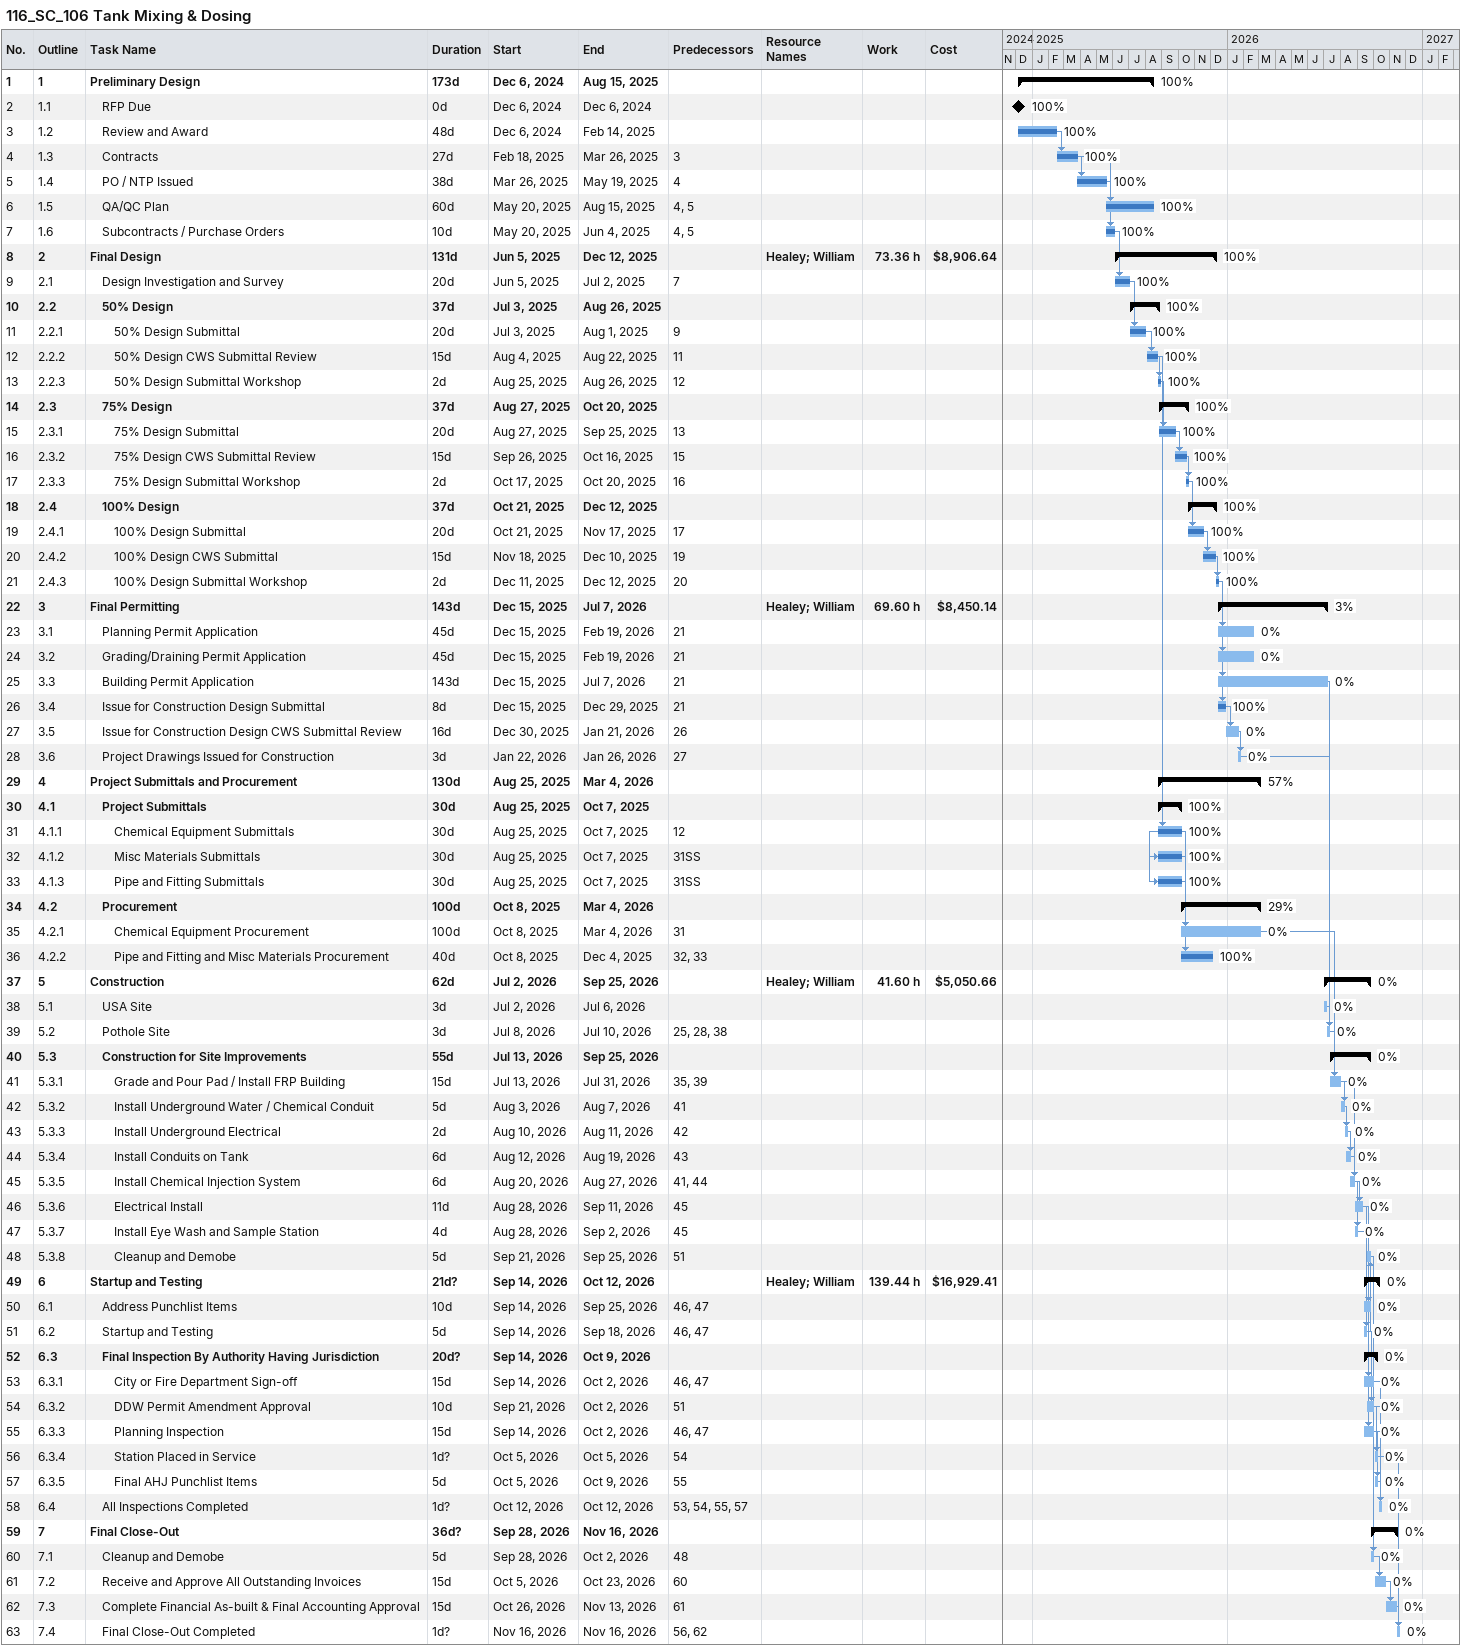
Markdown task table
116_SC_106 Tank Mixing & Dosing

| ID | WBS | Task | Duration | Start | Finish | Predecessors | Resources | % complete | Work (h) | Cost ($) |
|---|---|---|---|---|---|---|---|---|---|---|
| 1 | 1 | **Preliminary Design** | 173d | 2024-12-06 | 2025-08-15 |  |  | 100 |  |  |
| 2 | 1.1 | RFP Due | 0d | 2024-12-06 | 2024-12-06 |  |  | 100 |  |  |
| 3 | 1.2 | Review and Award | 48d | 2024-12-06 | 2025-02-14 |  |  | 100 |  |  |
| 4 | 1.3 | Contracts | 27d | 2025-02-18 | 2025-03-26 | 3 |  | 100 |  |  |
| 5 | 1.4 | PO / NTP Issued | 38d | 2025-03-26 | 2025-05-19 | 4 |  | 100 |  |  |
| 6 | 1.5 | QA/QC Plan | 60d | 2025-05-20 | 2025-08-15 | 4, 5 |  | 100 |  |  |
| 7 | 1.6 | Subcontracts / Purchase Orders | 10d | 2025-05-20 | 2025-06-04 | 4, 5 |  | 100 |  |  |
| 8 | 2 | **Final Design** | 131d | 2025-06-05 | 2025-12-12 |  | Healey; William | 100 | 73.36 | 8906.64 |
| 9 | 2.1 | Design Investigation and Survey | 20d | 2025-06-05 | 2025-07-02 | 7 |  | 100 |  |  |
| 10 | 2.2 | **50% Design** | 37d | 2025-07-03 | 2025-08-26 |  |  | 100 |  |  |
| 11 | 2.2.1 | 50% Design Submittal | 20d | 2025-07-03 | 2025-08-01 | 9 |  | 100 |  |  |
| 12 | 2.2.2 | 50% Design CWS Submittal Review | 15d | 2025-08-04 | 2025-08-22 | 11 |  | 100 |  |  |
| 13 | 2.2.3 | 50% Design Submittal Workshop | 2d | 2025-08-25 | 2025-08-26 | 12 |  | 100 |  |  |
| 14 | 2.3 | **75% Design** | 37d | 2025-08-27 | 2025-10-20 |  |  | 100 |  |  |
| 15 | 2.3.1 | 75% Design Submittal | 20d | 2025-08-27 | 2025-09-25 | 13 |  | 100 |  |  |
| 16 | 2.3.2 | 75% Design CWS Submittal Review | 15d | 2025-09-26 | 2025-10-16 | 15 |  | 100 |  |  |
| 17 | 2.3.3 | 75% Design Submittal Workshop | 2d | 2025-10-17 | 2025-10-20 | 16 |  | 100 |  |  |
| 18 | 2.4 | **100% Design** | 37d | 2025-10-21 | 2025-12-12 |  |  | 100 |  |  |
| 19 | 2.4.1 | 100% Design Submittal | 20d | 2025-10-21 | 2025-11-17 | 17 |  | 100 |  |  |
| 20 | 2.4.2 | 100% Design CWS Submittal | 15d | 2025-11-18 | 2025-12-10 | 19 |  | 100 |  |  |
| 21 | 2.4.3 | 100% Design Submittal Workshop | 2d | 2025-12-11 | 2025-12-12 | 20 |  | 100 |  |  |
| 22 | 3 | **Final Permitting** | 143d | 2025-12-15 | 2026-07-07 |  | Healey; William | 3 | 69.60 | 8450.14 |
| 23 | 3.1 | Planning Permit Application | 45d | 2025-12-15 | 2026-02-19 | 21 |  | 0 |  |  |
| 24 | 3.2 | Grading/Draining Permit Application | 45d | 2025-12-15 | 2026-02-19 | 21 |  | 0 |  |  |
| 25 | 3.3 | Building Permit Application | 143d | 2025-12-15 | 2026-07-07 | 21 |  | 0 |  |  |
| 26 | 3.4 | Issue for Construction Design Submittal | 8d | 2025-12-15 | 2025-12-29 | 21 |  | 100 |  |  |
| 27 | 3.5 | Issue for Construction Design CWS Submittal Review | 16d | 2025-12-30 | 2026-01-21 | 26 |  | 0 |  |  |
| 28 | 3.6 | Project Drawings Issued for Construction | 3d | 2026-01-22 | 2026-01-26 | 27 |  | 0 |  |  |
| 29 | 4 | **Project Submittals and Procurement** | 130d | 2025-08-25 | 2026-03-04 |  |  | 57 |  |  |
| 30 | 4.1 | **Project Submittals** | 30d | 2025-08-25 | 2025-10-07 |  |  | 100 |  |  |
| 31 | 4.1.1 | Chemical Equipment Submittals | 30d | 2025-08-25 | 2025-10-07 | 12 |  | 100 |  |  |
| 32 | 4.1.2 | Misc Materials Submittals | 30d | 2025-08-25 | 2025-10-07 | 31SS |  | 100 |  |  |
| 33 | 4.1.3 | Pipe and Fitting Submittals | 30d | 2025-08-25 | 2025-10-07 | 31SS |  | 100 |  |  |
| 34 | 4.2 | **Procurement** | 100d | 2025-10-08 | 2026-03-04 |  |  | 29 |  |  |
| 35 | 4.2.1 | Chemical Equipment Procurement | 100d | 2025-10-08 | 2026-03-04 | 31 |  | 0 |  |  |
| 36 | 4.2.2 | Pipe and Fitting and Misc Materials Procurement | 40d | 2025-10-08 | 2025-12-04 | 32, 33 |  | 100 |  |  |
| 37 | 5 | **Construction** | 62d | 2026-07-02 | 2026-09-25 |  | Healey; William | 0 | 41.60 | 5050.66 |
| 38 | 5.1 | USA Site | 3d | 2026-07-02 | 2026-07-06 |  |  | 0 |  |  |
| 39 | 5.2 | Pothole Site | 3d | 2026-07-08 | 2026-07-10 | 25, 28, 38 |  | 0 |  |  |
| 40 | 5.3 | **Construction for Site Improvements** | 55d | 2026-07-13 | 2026-09-25 |  |  | 0 |  |  |
| 41 | 5.3.1 | Grade and Pour Pad / Install FRP Building | 15d | 2026-07-13 | 2026-07-31 | 35, 39 |  | 0 |  |  |
| 42 | 5.3.2 | Install Underground Water / Chemical Conduit | 5d | 2026-08-03 | 2026-08-07 | 41 |  | 0 |  |  |
| 43 | 5.3.3 | Install Underground Electrical | 2d | 2026-08-10 | 2026-08-11 | 42 |  | 0 |  |  |
| 44 | 5.3.4 | Install Conduits on Tank | 6d | 2026-08-12 | 2026-08-19 | 43 |  | 0 |  |  |
| 45 | 5.3.5 | Install Chemical Injection System | 6d | 2026-08-20 | 2026-08-27 | 41, 44 |  | 0 |  |  |
| 46 | 5.3.6 | Electrical Install | 11d | 2026-08-28 | 2026-09-11 | 45 |  | 0 |  |  |
| 47 | 5.3.7 | Install Eye Wash and Sample Station | 4d | 2026-08-28 | 2026-09-02 | 45 |  | 0 |  |  |
| 48 | 5.3.8 | Cleanup and Demobe | 5d | 2026-09-21 | 2026-09-25 | 51 |  | 0 |  |  |
| 49 | 6 | **Startup and Testing** | 21d? | 2026-09-14 | 2026-10-12 |  | Healey; William | 0 | 139.44 | 16929.41 |
| 50 | 6.1 | Address Punchlist Items | 10d | 2026-09-14 | 2026-09-25 | 46, 47 |  | 0 |  |  |
| 51 | 6.2 | Startup and Testing | 5d | 2026-09-14 | 2026-09-18 | 46, 47 |  | 0 |  |  |
| 52 | 6.3 | **Final Inspection By Authority Having Jurisdiction** | 20d? | 2026-09-14 | 2026-10-09 |  |  | 0 |  |  |
| 53 | 6.3.1 | City or Fire Department Sign-off | 15d | 2026-09-14 | 2026-10-02 | 46, 47 |  | 0 |  |  |
| 54 | 6.3.2 | DDW Permit Amendment Approval | 10d | 2026-09-21 | 2026-10-02 | 51 |  | 0 |  |  |
| 55 | 6.3.3 | Planning Inspection | 15d | 2026-09-14 | 2026-10-02 | 46, 47 |  | 0 |  |  |
| 56 | 6.3.4 | Station Placed in Service | 1d? | 2026-10-05 | 2026-10-05 | 54 |  | 0 |  |  |
| 57 | 6.3.5 | Final AHJ Punchlist Items | 5d | 2026-10-05 | 2026-10-09 | 55 |  | 0 |  |  |
| 58 | 6.4 | All Inspections Completed | 1d? | 2026-10-12 | 2026-10-12 | 53, 54, 55, 57 |  | 0 |  |  |
| 59 | 7 | **Final Close-Out** | 36d? | 2026-09-28 | 2026-11-16 |  |  | 0 |  |  |
| 60 | 7.1 | Cleanup and Demobe | 5d | 2026-09-28 | 2026-10-02 | 48 |  | 0 |  |  |
| 61 | 7.2 | Receive and Approve All Outstanding Invoices | 15d | 2026-10-05 | 2026-10-23 | 60 |  | 0 |  |  |
| 62 | 7.3 | Complete Financial As-built & Final Accounting Approval | 15d | 2026-10-26 | 2026-11-13 | 61 |  | 0 |  |  |
| 63 | 7.4 | Final Close-Out Completed | 1d? | 2026-11-16 | 2026-11-16 | 56, 62 |  | 0 |  |  |
